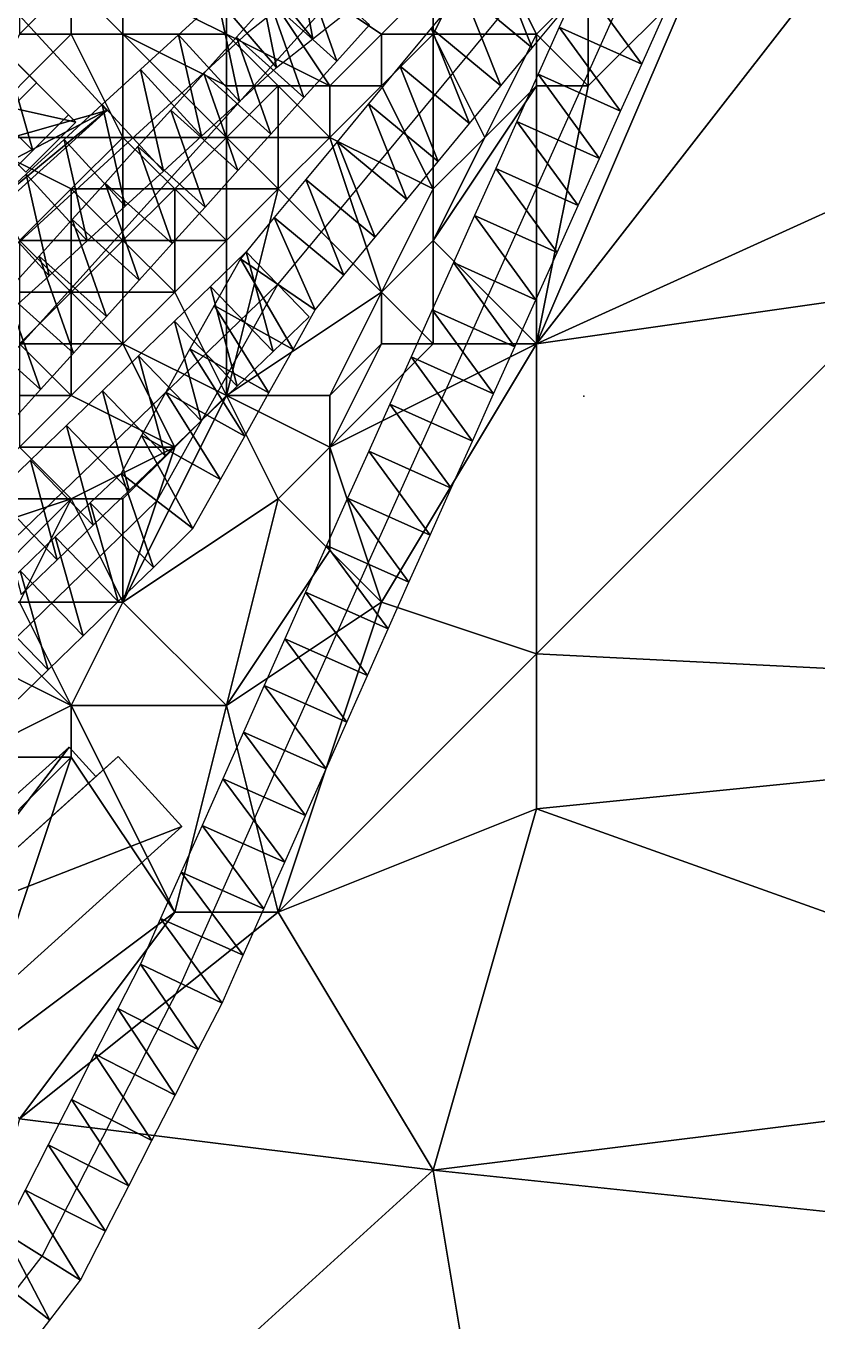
# Model space of a CAD drawing. Header units: metres. Extents: x -1103 to 901, y -902 to 905.
# Drawn here: x -1041.8 to -1011.1, y -499.8 to -449.7 of the extents above; entities that cross this region are included whole.
import ezdxf

# ---------------------------------------------------------------- set-up
doc = ezdxf.new("R2010")
doc.units = ezdxf.units.M
for name, color, linetype in [('OSM_BUILDING_FOOTPRINTS', 7, 'CONTINUOUS'), ('OSM_BUILDING_ROOFS', 1, 'CONTINUOUS'), ('OSM_BUILDING_WALLS', 8, 'CONTINUOUS'), ('OSM_RAIL_AXES', 6, 'CONTINUOUS'), ('OSM_RAIL_SURFACE', 7, 'CONTINUOUS'), ('OSM_TERRAIN', 3, 'CONTINUOUS'), ('OSM_TREES', 3, 'CONTINUOUS'), ('OSM_TUNNELS', 252, 'CONTINUOUS')]:
    doc.layers.add(name, color=color, linetype=linetype)

msp = doc.modelspace()

# ---------------------------------------------------------------- linework, layer by layer
at = {"layer": 'OSM_BUILDING_FOOTPRINTS'}
for points in [[(-1048.227, -442.514, 16.008), (-1038.632, -452.964, 16.008), (-1059.821, -472.152, 16.008), (-1060.694, -471.201, 16.008), (-1064.829, -466.7, 16.008), (-1069.416, -461.702, 16.008), (-1048.227, -442.514, 16.008)], [(-1045.916, -484.936, 13.292), (-1045.341, -484.427, 13.292), (-1046.391, -483.277, 13.292), (-1040.09, -477.615, 13.292), (-1039.051, -478.754, 13.292), (-1038.189, -477.98, 13.292), (-1035.724, -480.689, 13.292), (-1043.439, -487.646, 13.292), (-1045.916, -484.936, 13.292)]]:
    msp.add_polyline3d(points, close=True, dxfattribs=at)
at = {"layer": 'OSM_BUILDING_ROOFS'}
for points in [[(-1038.632, -452.964, 21.208), (-1048.227, -442.514, 21.208), (-1069.416, -461.702, 21.208)], [(-1038.632, -452.964, 21.208), (-1069.416, -461.702, 21.208), (-1064.829, -466.7, 21.208)], [(-1038.632, -452.964, 21.208), (-1064.829, -466.7, 21.208), (-1060.694, -471.201, 21.208)], [(-1038.632, -452.964, 21.208), (-1060.694, -471.201, 21.208), (-1059.821, -472.152, 21.208)], [(-1045.341, -484.427, 18.492), (-1040.09, -477.615, 18.492), (-1046.391, -483.277, 18.492)], [(-1045.341, -484.427, 18.492), (-1039.051, -478.754, 18.492), (-1040.09, -477.615, 18.492)], [(-1045.341, -484.427, 18.492), (-1035.724, -480.689, 18.492), (-1038.189, -477.98, 18.492)], [(-1045.341, -484.427, 18.492), (-1038.189, -477.98, 18.492), (-1039.051, -478.754, 18.492)], [(-1045.341, -484.427, 18.492), (-1043.439, -487.646, 18.492), (-1035.724, -480.689, 18.492)]]:
    msp.add_3dface(points, dxfattribs=at)
at = {"layer": 'OSM_BUILDING_WALLS'}
for points in [[(-1038.632, -452.964, 16.008), (-1048.227, -442.514, 16.008), (-1048.227, -442.514, 21.208)], [(-1038.632, -452.964, 16.008), (-1048.227, -442.514, 21.208), (-1038.632, -452.964, 21.208)], [(-1059.821, -472.152, 16.008), (-1038.632, -452.964, 16.008), (-1038.632, -452.964, 21.208)], [(-1059.821, -472.152, 16.008), (-1038.632, -452.964, 21.208), (-1059.821, -472.152, 21.208)], [(-1040.09, -477.615, 13.292), (-1046.391, -483.277, 13.292), (-1046.391, -483.277, 18.492)], [(-1040.09, -477.615, 13.292), (-1046.391, -483.277, 18.492), (-1040.09, -477.615, 18.492)], [(-1039.051, -478.754, 13.292), (-1040.09, -477.615, 13.292), (-1040.09, -477.615, 18.492)], [(-1039.051, -478.754, 13.292), (-1040.09, -477.615, 18.492), (-1039.051, -478.754, 18.492)], [(-1038.189, -477.98, 13.292), (-1039.051, -478.754, 13.292), (-1039.051, -478.754, 18.492)], [(-1038.189, -477.98, 13.292), (-1039.051, -478.754, 18.492), (-1038.189, -477.98, 18.492)], [(-1035.724, -480.689, 13.292), (-1038.189, -477.98, 13.292), (-1038.189, -477.98, 18.492)], [(-1035.724, -480.689, 13.292), (-1038.189, -477.98, 18.492), (-1035.724, -480.689, 18.492)], [(-1043.439, -487.646, 13.292), (-1035.724, -480.689, 13.292), (-1035.724, -480.689, 18.492)], [(-1043.439, -487.646, 13.292), (-1035.724, -480.689, 18.492), (-1043.439, -487.646, 18.492)]]:
    msp.add_3dface(points, dxfattribs=at)
at = {"layer": 'OSM_RAIL_AXES'}
for points in [[(-974.511, -394.273, 14.413), (-988.582, -407.776, 13.994), (-993.843, -414.334, 14.639), (-1002.509, -423.613, 14.852), (-1013.784, -437.68, 15.751), (-1032.011, -459.688, 16.295), (-1036.686, -468.082, 16.296), (-1057.069, -487.9, 17.326)], [(-1002.509, -423.613, 14.852), (-1025.931, -444.228, 16.53), (-1033.193, -449.967, 17.054), (-1046.469, -462.121, 18.558), (-1055.433, -471.4, 18.394), (-1064.729, -479.805, 18.292)], [(-1079.186, -536.405, 14.989), (-1050.911, -509.985, 15.122), (-1041.129, -497.322, 15.115), (-1035.746, -486.772, 15.156), (-1028.528, -470.515, 15.062), (-1013.784, -437.68, 15.751)], [(-1025.931, -444.228, 16.53), (-1046.314, -466.833, 17.554), (-1056.395, -477.361, 17.577), (-1062.142, -482.548, 17.852)], [(-1041.351, -451.892, 18.395), (-1060.694, -471.201, 18.579)], [(-1032.011, -459.688, 16.295), (-1058.472, -485.246, 17.521), (-1059.025, -485.843, 17.533)]]:
    msp.add_polyline3d(points, dxfattribs=at)
at = {"layer": 'OSM_RAIL_SURFACE'}
for points in [[(-1031.374, -446.298, 16.734), (-1032.826, -447.446, 16.795), (-1030.656, -450.192, 16.902)], [(-1031.374, -446.298, 16.734), (-1030.656, -450.192, 16.902), (-1029.204, -449.044, 16.804)], [(-1023.637, -446.834, 16.209), (-1024.852, -448.302, 16.184), (-1022.157, -450.534, 16.058)], [(-1023.637, -446.834, 16.209), (-1022.157, -450.534, 16.058), (-1020.942, -449.067, 15.868)], [(-1031.053, -447.294, 16.761), (-1032.327, -448.707, 16.872), (-1029.727, -451.051, 16.93)], [(-1031.053, -447.294, 16.761), (-1029.727, -451.051, 16.93), (-1028.453, -449.638, 16.818)], [(-1032.826, -447.446, 16.795), (-1034.33, -448.636, 17.092), (-1032.057, -451.298, 17.132)], [(-1032.826, -447.446, 16.795), (-1032.057, -451.298, 17.132), (-1030.656, -450.192, 16.902)], [(-1024.852, -448.302, 16.184), (-1026.068, -449.769, 16.245), (-1023.372, -452.001, 16.101)], [(-1024.852, -448.302, 16.184), (-1023.372, -452.001, 16.101), (-1022.157, -450.534, 16.058)], [(-1017.921, -451.166, 15.533), (-1020.295, -447.908, 15.687), (-1021.114, -449.732, 15.895)], [(-1017.921, -451.166, 15.533), (-1017.102, -449.342, 15.596), (-1020.295, -447.908, 15.687)], [(-1034.33, -448.636, 17.092), (-1035.85, -450.027, 17.553), (-1033.487, -452.608, 17.337)], [(-1034.33, -448.636, 17.092), (-1033.487, -452.608, 17.337), (-1032.057, -451.298, 17.132)], [(-1032.327, -448.707, 16.872), (-1033.601, -450.12, 17.254), (-1031.001, -452.463, 16.878)], [(-1032.327, -448.707, 16.872), (-1031.001, -452.463, 16.878), (-1029.727, -451.051, 16.93)], [(-1026.068, -449.769, 16.245), (-1027.283, -451.236, 16.196), (-1024.587, -453.468, 16.09)], [(-1026.068, -449.769, 16.245), (-1024.587, -453.468, 16.09), (-1023.372, -452.001, 16.101)], [(-1018.74, -452.99, 15.471), (-1021.114, -449.732, 15.895), (-1021.933, -451.557, 15.638)], [(-1018.74, -452.99, 15.471), (-1017.921, -451.166, 15.533), (-1021.114, -449.732, 15.895)], [(-1035.85, -450.027, 17.553), (-1037.325, -451.377, 17.779), (-1034.962, -453.959, 17.423)], [(-1035.85, -450.027, 17.553), (-1034.962, -453.959, 17.423), (-1033.487, -452.608, 17.337)], [(-1033.601, -450.12, 17.254), (-1034.874, -451.533, 17.617), (-1032.275, -453.876, 17.182)], [(-1033.601, -450.12, 17.254), (-1032.275, -453.876, 17.182), (-1031.001, -452.463, 16.878)], [(-1042.587, -450.653, 18.515), (-1043.969, -452.032, 18.534), (-1041.496, -454.509, 18.534)], [(-1042.587, -450.653, 18.515), (-1041.496, -454.509, 18.534), (-1040.115, -453.13, 18.515)], [(-1037.325, -451.377, 17.779), (-1038.8, -452.728, 18.306), (-1036.437, -455.309, 17.596)], [(-1037.325, -451.377, 17.779), (-1036.437, -455.309, 17.596), (-1034.962, -453.959, 17.423)], [(-1027.283, -451.236, 16.196), (-1028.498, -452.703, 16.219), (-1025.802, -454.936, 16.141)], [(-1027.283, -451.236, 16.196), (-1025.802, -454.936, 16.141), (-1024.587, -453.468, 16.09)], [(-1034.874, -451.533, 17.617), (-1036.148, -452.945, 17.617), (-1033.549, -455.289, 17.09)], [(-1034.874, -451.533, 17.617), (-1033.549, -455.289, 17.09), (-1032.275, -453.876, 17.182)], [(-1019.56, -454.815, 15.409), (-1021.933, -451.557, 15.638), (-1022.752, -453.381, 15.471)], [(-1019.56, -454.815, 15.409), (-1018.74, -452.99, 15.471), (-1021.933, -451.557, 15.638)], [(-1043.969, -452.032, 18.534), (-1042.878, -455.889, 18.553), (-1041.496, -454.509, 18.534)], [(-1038.8, -452.728, 18.306), (-1040.275, -454.078, 18.415), (-1037.912, -456.66, 17.98)], [(-1038.8, -452.728, 18.306), (-1037.912, -456.66, 17.98), (-1036.437, -455.309, 17.596)], [(-1028.498, -452.703, 16.219), (-1029.713, -454.17, 16.269), (-1027.017, -456.403, 16.149)], [(-1028.498, -452.703, 16.219), (-1027.017, -456.403, 16.149), (-1025.802, -454.936, 16.141)], [(-1036.148, -452.945, 17.617), (-1037.422, -454.358, 17.906), (-1034.823, -456.702, 17.136)], [(-1036.148, -452.945, 17.617), (-1034.823, -456.702, 17.136), (-1033.549, -455.289, 17.09)], [(-1020.379, -456.639, 15.347), (-1022.752, -453.381, 15.471), (-1023.572, -455.205, 15.432)], [(-1020.379, -456.639, 15.347), (-1019.56, -454.815, 15.409), (-1022.752, -453.381, 15.471)], [(-1040.275, -454.078, 18.415), (-1041.75, -455.429, 18.604), (-1039.387, -458.01, 18.206)], [(-1040.275, -454.078, 18.415), (-1039.387, -458.01, 18.206), (-1037.912, -456.66, 17.98)], [(-1037.422, -454.358, 17.906), (-1038.696, -455.771, 18.252), (-1036.097, -458.115, 17.473)], [(-1037.422, -454.358, 17.906), (-1036.097, -458.115, 17.473), (-1034.823, -456.702, 17.136)], [(-1029.713, -454.17, 16.269), (-1030.928, -455.638, 16.313), (-1028.233, -457.87, 16.115)], [(-1029.713, -454.17, 16.269), (-1028.233, -457.87, 16.115), (-1027.017, -456.403, 16.149)], [(-1021.198, -458.463, 15.285), (-1023.572, -455.205, 15.432), (-1024.391, -457.029, 15.394)], [(-1021.198, -458.463, 15.285), (-1020.379, -456.639, 15.347), (-1023.572, -455.205, 15.432)], [(-1041.75, -455.429, 18.604), (-1043.225, -456.779, 18.782), (-1040.862, -459.361, 18.067)], [(-1041.75, -455.429, 18.604), (-1040.862, -459.361, 18.067), (-1039.387, -458.01, 18.206)], [(-1038.696, -455.771, 18.252), (-1039.97, -457.184, 18.413), (-1037.371, -459.528, 17.314)], [(-1038.696, -455.771, 18.252), (-1037.371, -459.528, 17.314), (-1036.097, -458.115, 17.473)], [(-1030.928, -455.638, 16.313), (-1032.143, -457.105, 16.404), (-1029.448, -459.337, 16.168)], [(-1030.928, -455.638, 16.313), (-1029.448, -459.337, 16.168), (-1028.233, -457.87, 16.115)], [(-1043.225, -456.779, 18.782), (-1042.337, -460.711, 18.299), (-1040.862, -459.361, 18.067)], [(-1039.97, -457.184, 18.413), (-1041.244, -458.597, 18.323), (-1038.645, -460.94, 17.232)], [(-1039.97, -457.184, 18.413), (-1038.645, -460.94, 17.232), (-1037.371, -459.528, 17.314)], [(-1032.143, -457.105, 16.404), (-1033.455, -458.701, 16.569), (-1030.566, -460.676, 16.286)], [(-1032.143, -457.105, 16.404), (-1030.566, -460.676, 16.286), (-1029.448, -459.337, 16.168)], [(-1022.017, -460.287, 15.219), (-1024.391, -457.029, 15.394), (-1025.21, -458.853, 15.355)], [(-1022.017, -460.287, 15.219), (-1021.198, -458.463, 15.285), (-1024.391, -457.029, 15.394)], [(-1041.244, -458.597, 18.323), (-1042.518, -460.009, 18.642), (-1039.919, -462.353, 17.489)], [(-1041.244, -458.597, 18.323), (-1039.919, -462.353, 17.489), (-1038.645, -460.94, 17.232)], [(-1033.226, -458.429, 16.54), (-1034.619, -459.775, 16.664), (-1032.188, -462.292, 16.456)], [(-1033.455, -458.701, 16.569), (-1034.474, -460.515, 16.659), (-1031.417, -462.218, 16.382)], [(-1033.455, -458.701, 16.569), (-1031.417, -462.218, 16.382), (-1030.566, -460.676, 16.286)], [(-1033.226, -458.429, 16.54), (-1032.188, -462.292, 16.456), (-1030.795, -460.947, 16.311)], [(-1022.836, -462.111, 15.174), (-1025.21, -458.853, 15.355), (-1026.029, -460.677, 15.281)], [(-1022.836, -462.111, 15.174), (-1022.017, -460.287, 15.219), (-1025.21, -458.853, 15.355)], [(-1034.619, -459.775, 16.664), (-1036.012, -461.12, 16.715), (-1033.58, -463.637, 16.6)], [(-1034.619, -459.775, 16.664), (-1033.58, -463.637, 16.6), (-1032.188, -462.292, 16.456)], [(-1042.518, -460.009, 18.642), (-1043.792, -461.422, 18.556), (-1041.192, -463.766, 17.35)], [(-1042.518, -460.009, 18.642), (-1041.192, -463.766, 17.35), (-1039.919, -462.353, 17.489)], [(-1034.474, -460.515, 16.659), (-1035.41, -462.194, 16.694), (-1032.352, -463.897, 16.374)], [(-1034.474, -460.515, 16.659), (-1032.352, -463.897, 16.374), (-1031.417, -462.218, 16.382)], [(-1023.655, -463.935, 15.174), (-1026.029, -460.677, 15.281), (-1026.848, -462.501, 15.258)], [(-1023.655, -463.935, 15.174), (-1022.836, -462.111, 15.174), (-1026.029, -460.677, 15.281)], [(-1036.012, -461.12, 16.715), (-1037.405, -462.465, 16.744), (-1034.973, -464.982, 16.527)], [(-1036.012, -461.12, 16.715), (-1034.973, -464.982, 16.527), (-1033.58, -463.637, 16.6)], [(-1043.792, -461.422, 18.556), (-1042.466, -465.179, 17.238), (-1041.192, -463.766, 17.35)], [(-1035.41, -462.194, 16.694), (-1036.345, -463.873, 16.617), (-1033.287, -465.576, 16.367)], [(-1035.41, -462.194, 16.694), (-1033.287, -465.576, 16.367), (-1032.352, -463.897, 16.374)], [(-1037.405, -462.465, 16.744), (-1038.797, -463.81, 16.769), (-1036.366, -466.327, 16.414)], [(-1037.405, -462.465, 16.744), (-1036.366, -466.327, 16.414), (-1034.973, -464.982, 16.527)], [(-1024.475, -465.759, 15.154), (-1026.848, -462.501, 15.258), (-1027.667, -464.326, 15.305)], [(-1024.475, -465.759, 15.154), (-1023.655, -463.935, 15.174), (-1026.848, -462.501, 15.258)], [(-1038.797, -463.81, 16.769), (-1040.19, -465.155, 16.822), (-1037.758, -467.673, 16.437)], [(-1038.797, -463.81, 16.769), (-1037.758, -467.673, 16.437), (-1036.366, -466.327, 16.414)], [(-1036.345, -463.873, 16.617), (-1037.28, -465.552, 16.542), (-1034.222, -467.255, 16.338)], [(-1036.345, -463.873, 16.617), (-1034.222, -467.255, 16.338), (-1033.287, -465.576, 16.367)], [(-1025.294, -467.583, 15.13), (-1027.667, -464.326, 15.305), (-1028.487, -466.15, 15.318)], [(-1025.294, -467.583, 15.13), (-1024.475, -465.759, 15.154), (-1027.667, -464.326, 15.305)], [(-1040.19, -465.155, 16.822), (-1041.583, -466.5, 16.913), (-1039.151, -469.018, 16.668)], [(-1040.19, -465.155, 16.822), (-1039.151, -469.018, 16.668), (-1037.758, -467.673, 16.437)], [(-1037.28, -465.552, 16.542), (-1038.076, -467.019, 16.631), (-1035.296, -469.145, 16.309)], [(-1037.28, -465.552, 16.542), (-1035.296, -469.145, 16.309), (-1034.222, -467.255, 16.338)], [(-1026.113, -469.408, 15.092), (-1028.487, -466.15, 15.318), (-1029.306, -467.974, 15.298)], [(-1026.113, -469.408, 15.092), (-1025.294, -467.583, 15.13), (-1028.487, -466.15, 15.318)], [(-1041.583, -466.5, 16.913), (-1042.975, -467.845, 16.94), (-1040.544, -470.363, 16.617)], [(-1041.583, -466.5, 16.913), (-1040.544, -470.363, 16.617), (-1039.151, -469.018, 16.668)], [(-1038.076, -467.019, 16.631), (-1039.265, -468.149, 16.689), (-1036.825, -470.658, 16.391)], [(-1038.076, -467.019, 16.631), (-1036.825, -470.658, 16.391), (-1035.296, -469.145, 16.309)], [(-1042.975, -467.845, 16.94), (-1041.937, -471.708, 16.517), (-1040.544, -470.363, 16.617)], [(-1039.265, -468.149, 16.689), (-1040.624, -469.47, 16.705), (-1038.184, -471.979, 16.439)], [(-1039.265, -468.149, 16.689), (-1038.184, -471.979, 16.439), (-1036.825, -470.658, 16.391)], [(-1026.931, -471.228, 15.053), (-1029.306, -467.974, 15.298), (-1030.126, -469.801, 15.18)], [(-1026.931, -471.228, 15.053), (-1026.113, -469.408, 15.092), (-1029.306, -467.974, 15.298)], [(-1040.624, -469.47, 16.705), (-1041.983, -470.791, 16.718), (-1039.543, -473.3, 16.364)], [(-1040.624, -469.47, 16.705), (-1039.543, -473.3, 16.364), (-1038.184, -471.979, 16.439)], [(-1027.731, -473.031, 15.052), (-1030.126, -469.801, 15.18), (-1030.93, -471.611, 15.158)], [(-1027.731, -473.031, 15.052), (-1026.931, -471.228, 15.053), (-1030.126, -469.801, 15.18)], [(-1041.983, -470.791, 16.718), (-1043.341, -472.112, 16.783), (-1040.901, -474.622, 16.336)], [(-1041.983, -470.791, 16.718), (-1040.901, -474.622, 16.336), (-1039.543, -473.3, 16.364)], [(-1028.533, -474.838, 15.096), (-1030.93, -471.611, 15.158), (-1031.732, -473.417, 15.191)], [(-1028.533, -474.838, 15.096), (-1027.731, -473.031, 15.052), (-1030.93, -471.611, 15.158)], [(-1043.341, -472.112, 16.783), (-1042.26, -475.943, 16.372), (-1040.901, -474.622, 16.336)], [(-1029.335, -476.644, 15.139), (-1031.732, -473.417, 15.191), (-1032.534, -475.224, 15.222)], [(-1029.335, -476.644, 15.139), (-1028.533, -474.838, 15.096), (-1031.732, -473.417, 15.191)], [(-1030.137, -478.45, 15.182), (-1032.534, -475.224, 15.222), (-1033.336, -477.03, 15.245)], [(-1030.137, -478.45, 15.182), (-1029.335, -476.644, 15.139), (-1032.534, -475.224, 15.222)], [(-1030.939, -480.257, 15.207), (-1033.336, -477.03, 15.245), (-1034.138, -478.836, 15.265)], [(-1030.939, -480.257, 15.207), (-1030.137, -478.45, 15.182), (-1033.336, -477.03, 15.245)], [(-1031.741, -482.063, 15.23), (-1034.138, -478.836, 15.265), (-1034.94, -480.643, 15.283)], [(-1031.741, -482.063, 15.23), (-1030.939, -480.257, 15.207), (-1034.138, -478.836, 15.265)], [(-1032.543, -483.869, 15.252), (-1034.94, -480.643, 15.283), (-1035.742, -482.449, 15.319)], [(-1032.543, -483.869, 15.252), (-1031.741, -482.063, 15.23), (-1034.94, -480.643, 15.283)], [(-1033.345, -485.675, 15.247), (-1035.742, -482.449, 15.319), (-1036.544, -484.255, 15.356)], [(-1033.345, -485.675, 15.247), (-1032.543, -483.869, 15.252), (-1035.742, -482.449, 15.319)], [(-1034.166, -487.525, 15.241), (-1036.544, -484.255, 15.356), (-1037.326, -486.019, 15.311)], [(-1034.166, -487.525, 15.241), (-1033.345, -485.675, 15.247), (-1036.544, -484.255, 15.356)], [(-1035.084, -489.325, 15.237), (-1037.326, -486.019, 15.311), (-1038.202, -487.735, 15.307)], [(-1035.084, -489.325, 15.237), (-1034.166, -487.525, 15.241), (-1037.326, -486.019, 15.311)], [(-1035.982, -491.084, 15.233), (-1038.202, -487.735, 15.307), (-1039.099, -489.493, 15.304)], [(-1035.982, -491.084, 15.233), (-1035.084, -489.325, 15.237), (-1038.202, -487.735, 15.307)], [(-1036.879, -492.842, 15.228), (-1039.099, -489.493, 15.304), (-1039.996, -491.252, 15.3)], [(-1036.879, -492.842, 15.228), (-1035.982, -491.084, 15.233), (-1039.099, -489.493, 15.304)], [(-1037.776, -494.601, 15.218), (-1039.996, -491.252, 15.3), (-1040.894, -493.01, 15.293)], [(-1037.776, -494.601, 15.218), (-1036.879, -492.842, 15.228), (-1039.996, -491.252, 15.3)], [(-1038.673, -496.359, 15.208), (-1040.894, -493.01, 15.293), (-1041.791, -494.768, 15.283)], [(-1038.673, -496.359, 15.208), (-1037.776, -494.601, 15.218), (-1040.894, -493.01, 15.293)], [(-1039.646, -498.251, 15.197), (-1041.791, -494.768, 15.283), (-1042.612, -496.393, 15.273)], [(-1039.646, -498.251, 15.197), (-1038.673, -496.359, 15.208), (-1041.791, -494.768, 15.283)], [(-1040.831, -499.799, 15.195), (-1042.612, -496.393, 15.273), (-1043.601, -497.659, 15.272)], [(-1040.831, -499.799, 15.195), (-1039.646, -498.251, 15.197), (-1042.612, -496.393, 15.273)], [(-1041.918, -501.206, 15.193), (-1040.831, -499.799, 15.195), (-1043.601, -497.659, 15.272)]]:
    msp.add_3dface(points, dxfattribs=at)
at = {"layer": 'OSM_TERRAIN'}
for points in [[(-1022, -462, 15.042), (-1008, -444, 14.501), (-1016, -448, 15.52)], [(-1022, -462, 15.042), (-1000, -452, 13.628), (-1008, -444, 14.501)], [(-1038, -448, 16.734), (-1034, -450, 17.175), (-1034, -446, 16.619)], [(-1034, -450, 17.175), (-1030, -452, 16.872), (-1034, -446, 16.619)], [(-1030, -452, 16.872), (-1028, -450, 16.707), (-1034, -446, 16.619)], [(-1028, -450, 16.707), (-1026, -448, 16.63), (-1034, -446, 16.619)], [(-1026, -450, 16.033), (-1024, -446, 16.109), (-1026, -448, 16.63)], [(-1026, -450, 16.033), (-1022, -450, 16.013), (-1024, -446, 16.109)], [(-1022, -450, 16.013), (-1020, -448, 15.519), (-1024, -446, 16.109)], [(-1042, -450, 18.947), (-1040, -450, 18.621), (-1040, -448, 17.98)], [(-1042, -450, 18.947), (-1040, -448, 17.98), (-1042, -448, 18.767)], [(-1040, -450, 18.621), (-1038, -450, 17.725), (-1040, -448, 17.98)], [(-1038, -450, 17.725), (-1038, -448, 16.734), (-1040, -448, 17.98)], [(-1038, -450, 17.725), (-1034, -450, 17.175), (-1038, -448, 16.734)], [(-1026, -450, 16.033), (-1026, -448, 16.63), (-1028, -450, 16.707)], [(-1022, -462, 15.042), (-1016, -448, 15.52), (-1020, -452, 15.391)], [(-1022, -450, 16.013), (-1020, -452, 15.391), (-1020, -448, 15.519)], [(-1020, -452, 15.391), (-1016, -448, 15.52), (-1020, -448, 15.519)], [(-1044, -454, 18.874), (-1038, -454, 17.946), (-1040, -450, 18.621)], [(-1044, -454, 18.874), (-1040, -450, 18.621), (-1042, -450, 18.947)], [(-1040, -450, 18.621), (-1038, -454, 17.946), (-1038, -450, 17.725)], [(-1038, -454, 17.946), (-1034, -454, 17.102), (-1038, -450, 17.725)], [(-1034, -454, 17.102), (-1034, -452, 17.439), (-1038, -450, 17.725)], [(-1038, -450, 17.725), (-1034, -452, 17.439), (-1034, -450, 17.175)], [(-1034, -452, 17.439), (-1032, -452, 16.975), (-1034, -450, 17.175)], [(-1032, -452, 16.975), (-1030, -452, 16.872), (-1034, -450, 17.175)], [(-1028, -452, 16.077), (-1028, -450, 16.707), (-1030, -452, 16.872)], [(-1028, -452, 16.077), (-1026, -456, 16.029), (-1026, -450, 16.033)], [(-1028, -452, 16.077), (-1026, -450, 16.033), (-1028, -450, 16.707)], [(-1026, -456, 16.029), (-1024, -454, 15.944), (-1026, -450, 16.033)], [(-1024, -454, 15.944), (-1022, -450, 16.013), (-1026, -450, 16.033)], [(-1024, -454, 15.944), (-1022, -452, 15.376), (-1022, -450, 16.013)], [(-1022, -452, 15.376), (-1020, -452, 15.391), (-1022, -450, 16.013)], [(-1034, -454, 17.102), (-1032, -454, 17.062), (-1032, -452, 16.975)], [(-1034, -454, 17.102), (-1032, -452, 16.975), (-1034, -452, 17.439)], [(-1032, -454, 17.062), (-1030, -454, 16.16), (-1032, -452, 16.975)], [(-1030, -454, 16.16), (-1030, -452, 16.872), (-1032, -452, 16.975)], [(-1030, -454, 16.16), (-1026, -456, 16.029), (-1028, -452, 16.077)], [(-1030, -454, 16.16), (-1028, -452, 16.077), (-1030, -452, 16.872)], [(-1026, -458, 15.286), (-1022, -452, 15.376), (-1024, -454, 15.944)], [(-1026, -458, 15.286), (-1022, -462, 15.042), (-1022, -452, 15.376)], [(-1008, -460, 14.184), (-1000, -452, 13.628), (-1022, -462, 15.042)], [(-1022, -452, 15.376), (-1022, -462, 15.042), (-1020, -452, 15.391)], [(-1042, -458, 18.506), (-1040, -456, 18.184), (-1044, -454, 18.874)], [(-1040, -456, 18.184), (-1038, -454, 17.946), (-1044, -454, 18.874)], [(-1040, -456, 18.184), (-1038, -456, 18.139), (-1038, -454, 17.946)], [(-1038, -456, 18.139), (-1036, -456, 17.31), (-1038, -454, 17.946)], [(-1036, -456, 17.31), (-1034, -454, 17.102), (-1038, -454, 17.946)], [(-1036, -456, 17.31), (-1034, -456, 17.239), (-1034, -454, 17.102)], [(-1034, -456, 17.239), (-1032, -456, 16.26), (-1034, -454, 17.102)], [(-1032, -456, 16.26), (-1032, -454, 17.062), (-1034, -454, 17.102)], [(-1032, -456, 16.26), (-1028, -460, 15.916), (-1030, -454, 16.16)], [(-1032, -456, 16.26), (-1030, -454, 16.16), (-1032, -454, 17.062)], [(-1028, -460, 15.916), (-1026, -456, 16.029), (-1030, -454, 16.16)], [(-1026, -458, 15.286), (-1024, -454, 15.944), (-1026, -456, 16.029)], [(-1042, -458, 18.506), (-1040, -458, 18.393), (-1040, -456, 18.184)], [(-1040, -458, 18.393), (-1038, -458, 17.406), (-1040, -456, 18.184)], [(-1038, -458, 17.406), (-1038, -456, 18.139), (-1040, -456, 18.184)], [(-1038, -458, 17.406), (-1036, -458, 17.398), (-1036, -456, 17.31)], [(-1038, -458, 17.406), (-1036, -456, 17.31), (-1038, -456, 18.139)], [(-1036, -458, 17.398), (-1034, -458, 16.519), (-1036, -456, 17.31)], [(-1034, -458, 16.519), (-1034, -456, 17.239), (-1036, -456, 17.31)], [(-1034, -464, 16.524), (-1032, -456, 16.26), (-1034, -458, 16.519)], [(-1034, -464, 16.524), (-1028, -460, 15.916), (-1032, -456, 16.26)], [(-1034, -458, 16.519), (-1032, -456, 16.26), (-1034, -456, 17.239)], [(-1028, -460, 15.916), (-1026, -458, 15.286), (-1026, -456, 16.029)], [(-1042, -460, 18.524), (-1040, -460, 17.519), (-1042, -458, 18.506)], [(-1040, -460, 17.519), (-1040, -458, 18.393), (-1042, -458, 18.506)], [(-1040, -460, 17.519), (-1038, -460, 17.501), (-1038, -458, 17.406)], [(-1040, -460, 17.519), (-1038, -458, 17.406), (-1040, -458, 18.393)], [(-1038, -460, 17.501), (-1036, -460, 16.596), (-1038, -458, 17.406)], [(-1036, -460, 16.596), (-1036, -458, 17.398), (-1038, -458, 17.406)], [(-1036, -460, 16.596), (-1034, -458, 16.519), (-1036, -458, 17.398)], [(-1036, -460, 16.596), (-1034, -464, 16.524), (-1034, -458, 16.519)], [(-1028, -460, 15.916), (-1026, -462, 15.083), (-1026, -458, 15.286)], [(-1026, -462, 15.083), (-1022, -462, 15.042), (-1026, -458, 15.286)], [(-1042, -462, 17.548), (-1040, -462, 17.545), (-1040, -460, 17.519)], [(-1042, -462, 17.548), (-1040, -460, 17.519), (-1042, -460, 18.524)], [(-1040, -462, 17.545), (-1038, -462, 16.662), (-1040, -460, 17.519)], [(-1038, -462, 16.662), (-1038, -460, 17.501), (-1040, -460, 17.519)], [(-1034, -464, 16.524), (-1036, -460, 16.596), (-1038, -462, 16.662)], [(-1038, -462, 16.662), (-1036, -460, 16.596), (-1038, -460, 17.501)], [(-1030, -464, 15.844), (-1028, -460, 15.916), (-1034, -464, 16.524)], [(-1030, -464, 15.844), (-1028, -462, 15.263), (-1028, -460, 15.916)], [(-1028, -462, 15.263), (-1026, -462, 15.083), (-1028, -460, 15.916)], [(-1022, -474, 14.205), (-982, -476, 14.059), (-1008, -460, 14.184)], [(-1022, -474, 14.205), (-1008, -460, 14.184), (-1022, -462, 15.042)], [(-1042, -464, 17.556), (-1040, -464, 16.752), (-1042, -462, 17.548)], [(-1040, -464, 16.752), (-1040, -462, 17.545), (-1042, -462, 17.548)], [(-1040, -464, 16.752), (-1036, -466, 16.283), (-1038, -462, 16.662)], [(-1040, -464, 16.752), (-1038, -462, 16.662), (-1040, -462, 17.545)], [(-1036, -466, 16.283), (-1034, -464, 16.524), (-1038, -462, 16.662)], [(-1030, -466, 15.269), (-1028, -472, 14.996), (-1022, -462, 15.042)], [(-1030, -466, 15.269), (-1028, -462, 15.263), (-1030, -464, 15.844)], [(-1030, -466, 15.269), (-1026, -462, 15.083), (-1028, -462, 15.263)], [(-1030, -466, 15.269), (-1022, -462, 15.042), (-1026, -462, 15.083)], [(-1028, -472, 14.996), (-1022, -474, 14.205), (-1022, -462, 15.042)], [(-1042, -466, 16.813), (-1040, -464, 16.752), (-1042, -464, 17.556)], [(-1042, -466, 16.813), (-1036, -466, 16.283), (-1040, -464, 16.752)], [(-1038, -472, 16.315), (-1032, -468, 15.79), (-1034, -464, 16.524)], [(-1038, -472, 16.315), (-1034, -464, 16.524), (-1036, -466, 16.283)], [(-1032, -468, 15.79), (-1030, -466, 15.269), (-1034, -464, 16.524)], [(-1030, -466, 15.269), (-1030, -464, 15.844), (-1034, -464, 16.524)], [(-1044, -468, 16.851), (-1040, -468, 16.723), (-1042, -466, 16.813)], [(-1040, -468, 16.723), (-1036, -466, 16.283), (-1042, -466, 16.813)], [(-1040, -468, 16.723), (-1038, -468, 16.301), (-1036, -466, 16.283)], [(-1038, -468, 16.301), (-1038, -472, 16.315), (-1036, -466, 16.283)], [(-1032, -468, 15.79), (-1030, -470, 15.006), (-1030, -466, 15.269)], [(-1028, -472, 14.996), (-1030, -466, 15.269), (-1030, -470, 15.006)], [(-1044, -472, 16.809), (-1040, -468, 16.723), (-1046, -470, 16.875)], [(-1046, -470, 16.875), (-1040, -468, 16.723), (-1044, -468, 16.851)], [(-1044, -472, 16.809), (-1042, -472, 16.35), (-1040, -468, 16.723)], [(-1042, -472, 16.35), (-1038, -472, 16.315), (-1040, -468, 16.723)], [(-1038, -472, 16.315), (-1038, -468, 16.301), (-1040, -468, 16.723)], [(-1038, -472, 16.315), (-1034, -476, 15.135), (-1032, -468, 15.79)], [(-1034, -476, 15.135), (-1030, -470, 15.006), (-1032, -468, 15.79)], [(-1034, -476, 15.135), (-1028, -472, 14.996), (-1030, -470, 15.006)], [(-1044, -474, 16.395), (-1040, -476, 16.071), (-1044, -472, 16.809)], [(-1040, -476, 16.071), (-1042, -472, 16.35), (-1044, -472, 16.809)], [(-1040, -476, 16.071), (-1038, -472, 16.315), (-1042, -472, 16.35)], [(-1040, -476, 16.071), (-1034, -476, 15.135), (-1038, -472, 16.315)], [(-1032, -484, 15.123), (-1028, -472, 14.996), (-1034, -476, 15.135)], [(-1032, -484, 15.123), (-1022, -474, 14.205), (-1028, -472, 14.996)], [(-1044, -474, 16.395), (-1044, -478, 16.385), (-1040, -476, 16.071)], [(-1032, -484, 15.123), (-1022, -480, 14.177), (-1022, -474, 14.205)], [(-1022, -480, 14.177), (-982, -476, 14.059), (-1022, -474, 14.205)], [(-1044, -478, 16.385), (-1040, -478, 15.726), (-1040, -476, 16.071)], [(-1040, -478, 15.726), (-1036, -484, 15.19), (-1040, -476, 16.071)], [(-1036, -484, 15.19), (-1034, -476, 15.135), (-1040, -476, 16.071)], [(-1036, -484, 15.19), (-1032, -484, 15.123), (-1034, -476, 15.135)], [(-1022, -480, 14.177), (-994, -490, 14.866), (-982, -476, 14.059)], [(-1044, -482, 15.726), (-1040, -478, 15.726), (-1044, -478, 16.385)], [(-1044, -482, 15.726), (-1044, -490, 15.811), (-1040, -478, 15.726)], [(-1044, -490, 15.811), (-1036, -484, 15.19), (-1040, -478, 15.726)], [(-1032, -484, 15.123), (-1026, -494, 14.91), (-1022, -480, 14.177)], [(-1026, -494, 14.91), (-994, -490, 14.866), (-1022, -480, 14.177)], [(-1042, -492, 15.206), (-1036, -484, 15.19), (-1044, -490, 15.811)], [(-1042, -492, 15.206), (-1026, -494, 14.91), (-1032, -484, 15.123)], [(-1042, -492, 15.206), (-1032, -484, 15.123), (-1036, -484, 15.19)], [(-988, -498, 15.937), (-994, -490, 14.866), (-1026, -494, 14.91)], [(-1048, -514, 14.992), (-1026, -494, 14.91), (-1042, -492, 15.206)], [(-1048, -514, 14.992), (-1022, -518, 14.934), (-1026, -494, 14.91)], [(-1022, -518, 14.934), (-988, -498, 15.937), (-1026, -494, 14.91)], [(-1022, -518, 14.934), (-988, -512, 16.72), (-988, -498, 15.937)]]:
    msp.add_3dface(points, dxfattribs=at)
at = {"layer": 'OSM_TREES'}
msp.add_point((-1020.161, -464.023, 14.77), dxfattribs=at)
at = {"layer": 'OSM_TUNNELS'}
for points in [[(-1039.832, -453.413, 24.595), (-1044.804, -452.301, 24.622), (-1042.87, -450.37, 24.595)], [(-1039.832, -453.413, 25.295), (-1042.87, -450.37, 25.295), (-1044.804, -452.301, 25.322)], [(-1039.832, -453.413, 24.595), (-1041.766, -455.344, 24.622), (-1044.804, -452.301, 24.622)], [(-1039.832, -453.413, 25.295), (-1044.804, -452.301, 25.322), (-1041.766, -455.344, 25.322)], [(-1039.832, -453.413, 18.095), (-1039.832, -453.413, 18.395), (-1041.766, -455.344, 18.537)], [(-1039.832, -453.413, 18.095), (-1041.766, -455.344, 18.537), (-1041.766, -455.344, 18.122)], [(-1039.832, -453.413, 18.095), (-1041.766, -455.344, 18.122), (-1041.766, -455.344, 18.537)], [(-1039.832, -453.413, 18.095), (-1041.766, -455.344, 18.537), (-1039.832, -453.413, 18.395)]]:
    msp.add_3dface(points, dxfattribs=at)

doc.saveas('drawing.dxf')
